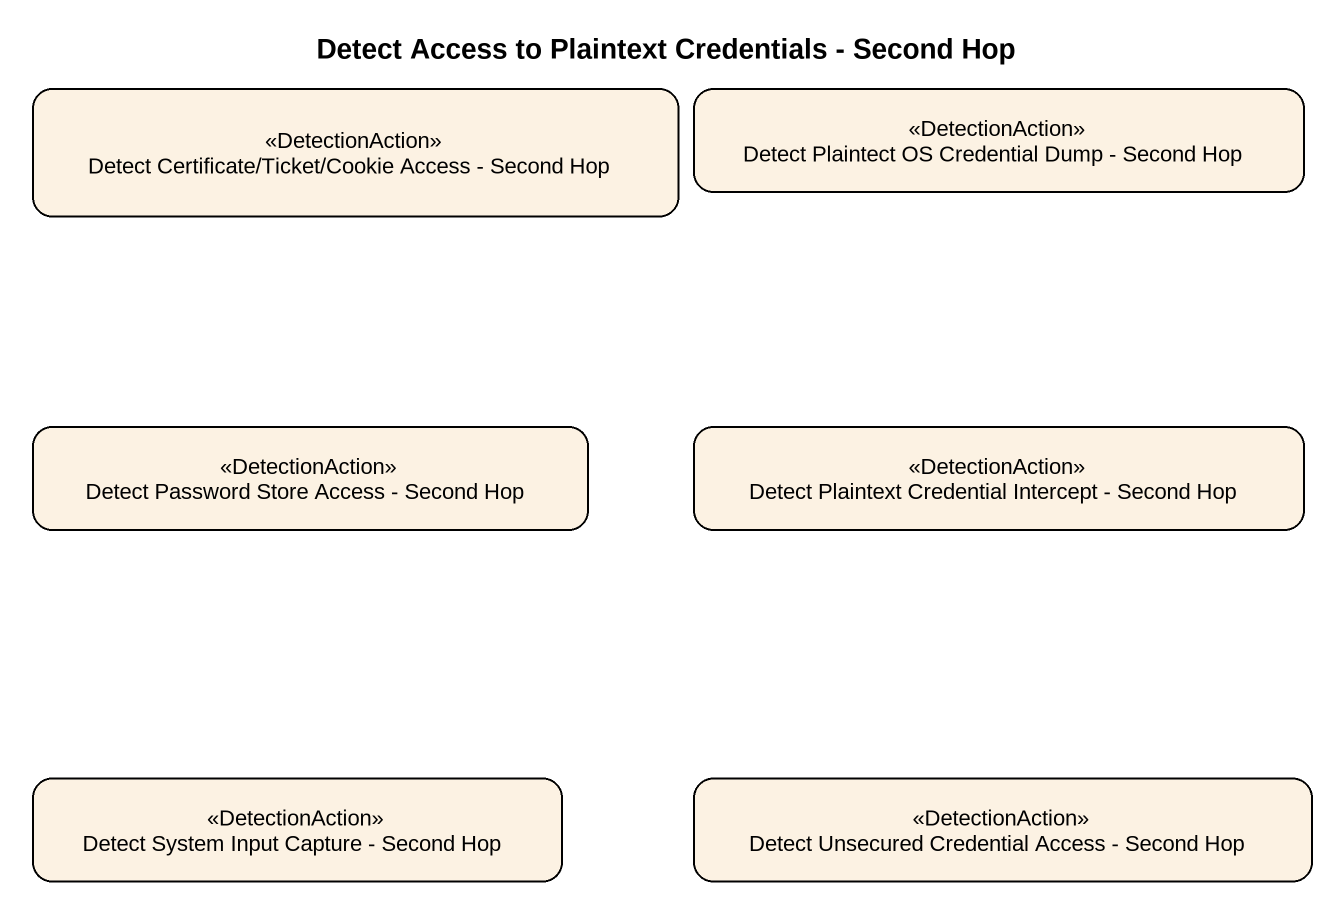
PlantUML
@startuml
title Detect Access to Plaintext Credentials - Second Hop
hide empty description
state "Detect Certificate/Ticket/Cookie Access - Second Hop" as Detect_Certificate_Ticket <<DetectionAction>>
state "Detect Plaintect OS Credential Dump - Second Hop" as Detect_Plaintect_OS <<DetectionAction>>
state "Detect Password Store Access - Second Hop" as Detect_Password_Store <<DetectionAction>>
state "Detect Plaintext Credential Intercept - Second Hop" as Detect_Plaintext_Credential <<DetectionAction>>
state "Detect System Input Capture - Second Hop" as Detect_System_Input_Capture <<DetectionAction>>
state "Detect Unsecured Credential Access - Second Hop" as Detect_Unsecured_Credential <<DetectionAction>>
@enduml
